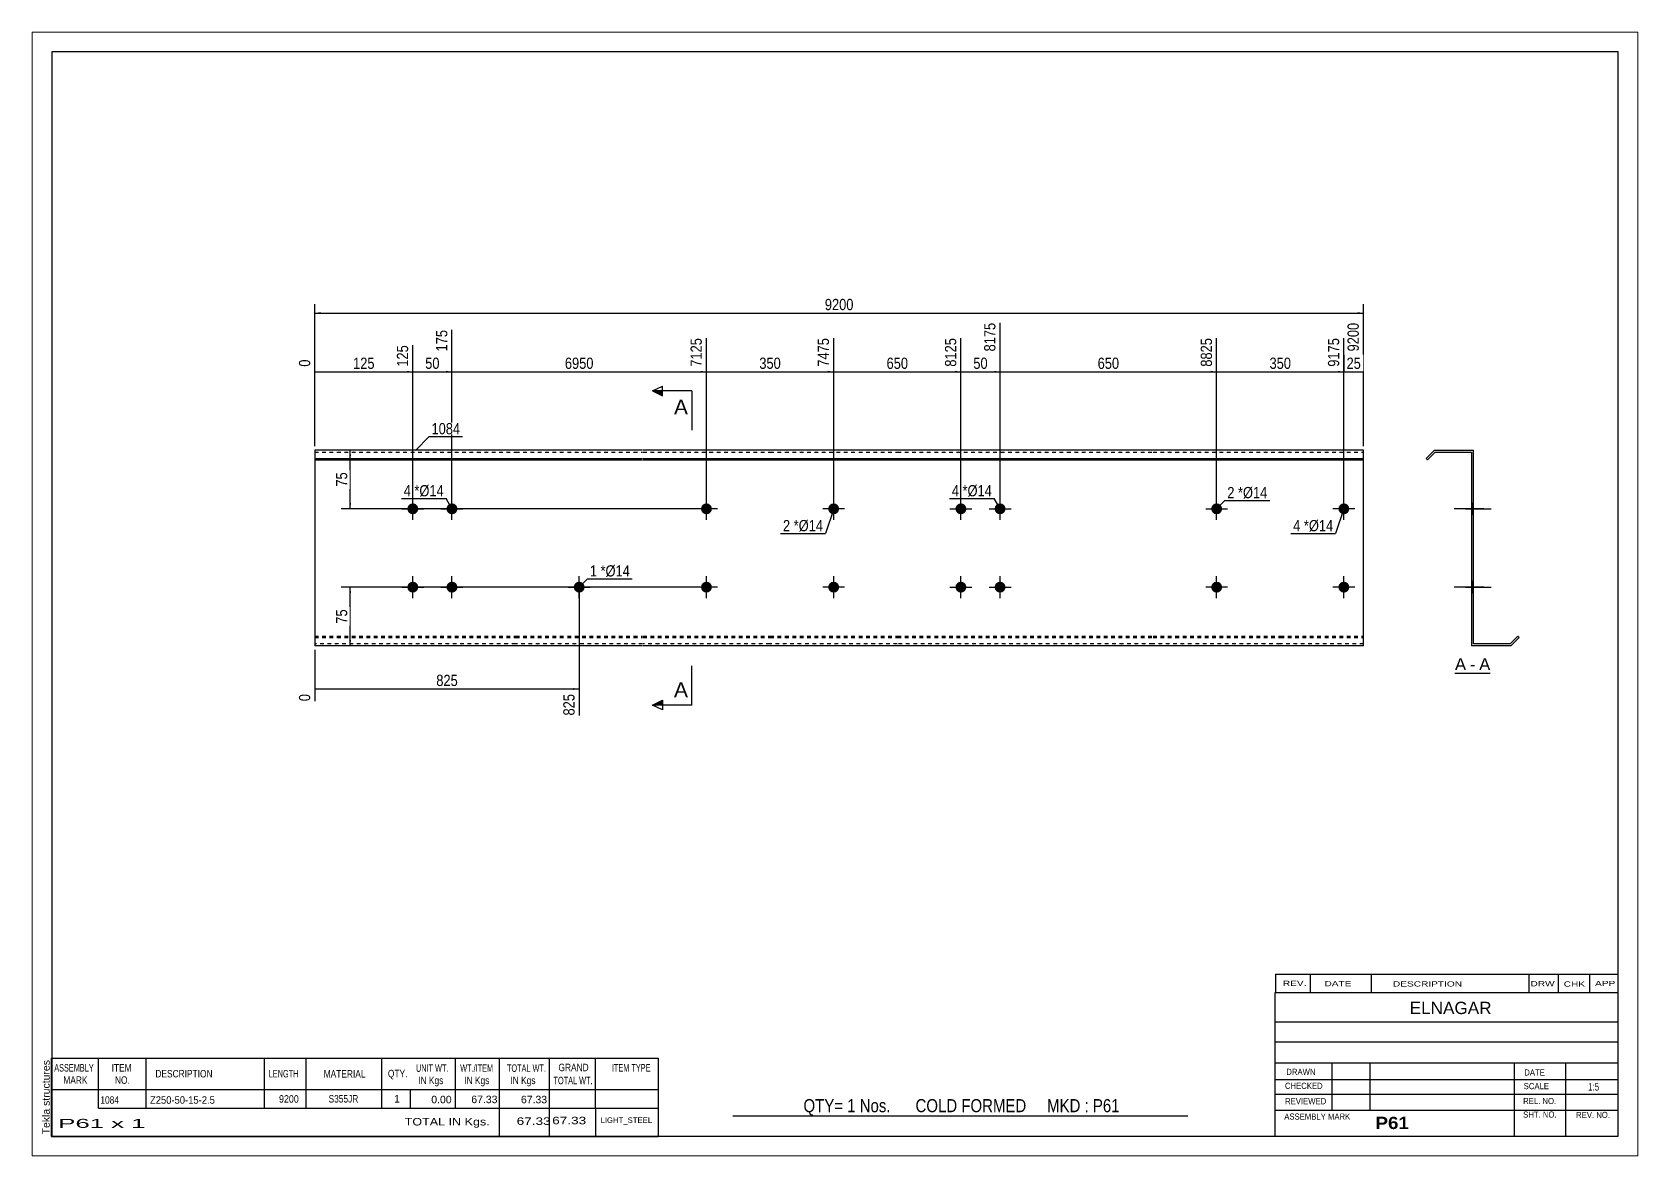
# Paper-space layout 'Layout1' of a CAD drawing. Header units: millimetres. Extents: x 0 to 410, y 0 to 287.
# The model-space entities are those that its viewports show. They can reach past a viewport. Long polylines and large blocks are cut down to what shows.
import ezdxf

# ---------------------------------------------------------------- set-up
doc = ezdxf.new("R2010")
doc.units = ezdxf.units.MM
doc.linetypes.add('DXK_LINE_DOT1', pattern=[1.8814, 0.9407, -0.9407])
doc.layers.add('Viewport layer', color=7, linetype='Continuous', plot=False)
doc.styles.add('Arial', font='ARIAL.TTF', dxfattribs={"height": 0.2})
doc.styles.add('Arial Bold', font='ARIALBD.TTF', dxfattribs={"height": 0.2})
doc.styles.add('Arial Narrow', font='ARIALN.TTF', dxfattribs={"height": 0.2})

# ---------------------------------------------------------------- blocks, each defined once
blk = doc.blocks.new('Unknown-627190105-1631')
at = {"color": 5, "linetype": 'Continuous'}
for p, q in [((332.8, 126.75), (-67.2, 126.75)), ((-67.2, 126.75), (-67.2, -150.25)), ((332.8, -150.25), (332.8, 126.75)), ((-67.2, -150.25), (332.8, -150.25))]:
    blk.add_line(p, q, dxfattribs=at)
at = {"color": 174, "linetype": 'Continuous', "style": 'Arial'}
blk.add_text('Tekla structures', height=1.9102, rotation=90, dxfattribs=at).set_placement((-67.7, -149.75))
blk = doc.blocks.new('Unknown-627190105-12 - 1234')
at = {"color": 7, "linetype": 'Continuous'}
blk.add_line((291.09, -31.95), (300.12, -31.95), dxfattribs=at)
at = {"color": 0, "linetype": 'Continuous'}
blk.add_wipeout([(293.93, -31.2), (293.93, -28), (291.09, -28), (291.09, -31.2)], dxfattribs=at)
blk.add_wipeout([(296.32, -31.2), (296.32, -28), (294.89, -28), (294.89, -31.2)], dxfattribs=at)
at = {"color": 96, "linetype": 'Continuous', "style": 'Arial'}
blk.add_text('A', height=3.06, dxfattribs=at).set_placement((291.09, -31.2))
at = {"color": 0, "linetype": 'Continuous'}
blk.add_wipeout([(300.12, -31.2), (300.12, -28), (297.28, -28), (297.28, -31.2)], dxfattribs=at)
at = {"color": 96, "linetype": 'Continuous', "style": 'Arial'}
for s, p in [('A', (297.28, -31.2)), ('-', (294.89, -31.2))]:
    blk.add_text(s, height=3.06, dxfattribs=at).set_placement(p)
blk = doc.blocks.new('Bolt-627190105-1223 - 1203')
at = {"linetype": 'Continuous'}
blk.add_hatch(color=3, dxfattribs=at).paths.add_polyline_path([(228.85, 10, -1), (231.65, 10, -1)])
at = {"color": 3, "linetype": 'Continuous'}
for p, q in [((230.25, 7.2), (230.25, 12.8)), ((227.45, 10), (233.05, 10))]:
    blk.add_line(p, q, dxfattribs=at)
blk = doc.blocks.new('Part-627190105-1218 - 1203')
at = {"color": 2, "linetype": 'Continuous'}
for p, q in [((51.19, 25), (0, 25)), ((0, 25), (0, -25)), ((83.68, 25), (51.29, 25)), ((116.17, 25), (83.78, 25)), ((148.66, 25), (116.27, 25)), ((213.95, 25), (148.76, 25)), ((246.44, 25), (214.05, 25)), ((267.73, 25), (246.54, 25)), ((267.73, -25), (267.73, 25)), ((0, 22.88), (51.19, 22.88)), ((0, 22.53), (51.19, 22.53)), ((51.29, 22.88), (83.68, 22.88)), ((51.29, 22.53), (83.68, 22.53)), ((83.78, 22.88), (116.17, 22.88)), ((83.78, 22.53), (116.17, 22.53)), ((116.27, 22.88), (148.66, 22.88)), ((116.27, 22.53), (148.66, 22.53)), ((148.76, 22.88), (213.95, 22.88)), ((148.76, 22.53), (213.95, 22.53)), ((214.05, 22.88), (246.44, 22.88)), ((214.05, 22.53), (246.44, 22.53)), ((246.54, 22.88), (267.73, 22.88)), ((246.54, 22.53), (267.73, 22.53)), ((51.19, -25), (0, -25)), ((83.68, -25), (51.29, -25)), ((116.17, -25), (83.78, -25)), ((148.66, -25), (116.27, -25)), ((213.95, -25), (148.76, -25)), ((246.44, -25), (214.05, -25)), ((267.73, -25), (246.54, -25))]:
    blk.add_line(p, q, dxfattribs=at)
at = {"color": 7, "linetype": 'DXK_LINE_DOT1'}
for p, q in [((0, 24.5), (51.19, 24.5)), ((51.29, 24.5), (83.68, 24.5)), ((83.78, 24.5), (116.17, 24.5)), ((116.27, 24.5), (148.66, 24.5)), ((148.76, 24.5), (213.95, 24.5)), ((214.05, 24.5), (246.44, 24.5)), ((246.54, 24.5), (267.73, 24.5)), ((0, -22.53), (51.19, -22.53)), ((0, -22.88), (51.19, -22.88)), ((51.19, -24.5), (0, -24.5)), ((51.29, -22.53), (83.68, -22.53)), ((51.29, -22.88), (83.68, -22.88)), ((83.68, -24.5), (51.29, -24.5)), ((83.78, -22.53), (116.17, -22.53)), ((83.78, -22.88), (116.17, -22.88)), ((116.17, -24.5), (83.78, -24.5)), ((116.27, -22.53), (148.66, -22.53)), ((116.27, -22.88), (148.66, -22.88)), ((148.66, -24.5), (116.27, -24.5)), ((148.76, -22.53), (213.95, -22.53)), ((148.76, -22.88), (213.95, -22.88)), ((213.95, -24.5), (148.76, -24.5)), ((214.05, -22.53), (246.44, -22.53)), ((214.05, -22.88), (246.44, -22.88)), ((246.44, -24.5), (214.05, -24.5)), ((246.54, -22.53), (267.73, -22.53)), ((246.54, -22.88), (267.73, -22.88)), ((267.73, -24.5), (246.54, -24.5))]:
    blk.add_line(p, q, dxfattribs=at)
blk = doc.blocks.new('Bolt-627190105-1219 - 1203')
at = {"linetype": 'Continuous'}
for points in [[(23.6, 10, -1), (26.4, 10, -1)], [(33.6, 10, -1), (36.4, 10, -1)], [(23.6, -10, -1), (26.4, -10, -1)], [(33.6, -10, -1), (36.4, -10, -1)]]:
    blk.add_hatch(color=3, dxfattribs=at).paths.add_polyline_path(points)
at = {"color": 3, "linetype": 'Continuous'}
for p, q in [((25, 7.2), (25, 12.8)), ((35, 7.2), (35, 12.8)), ((22.2, 10), (27.8, 10)), ((32.2, 10), (37.8, 10)), ((25, -12.8), (25, -7.2)), ((35, -12.8), (35, -7.2)), ((22.2, -10), (27.8, -10)), ((32.2, -10), (37.8, -10))]:
    blk.add_line(p, q, dxfattribs=at)
blk = doc.blocks.new('Bolt-627190105-1220 - 1203')
at = {"linetype": 'Continuous'}
for points in [[(98.58, 10, -1), (101.38, 10, -1)], [(261.33, 10, -1), (264.13, 10, -1)]]:
    blk.add_hatch(color=3, dxfattribs=at).paths.add_polyline_path(points)
at = {"color": 3, "linetype": 'Continuous'}
for p, q in [((99.98, 7.2), (99.98, 12.8)), ((262.73, 7.2), (262.73, 12.8)), ((102.78, 10), (97.18, 10)), ((265.53, 10), (259.93, 10))]:
    blk.add_line(p, q, dxfattribs=at)
blk = doc.blocks.new('Bolt-627190105-1221 - 1203')
at = {"linetype": 'Continuous'}
for points in [[(98.58, -10, -1), (101.38, -10, -1)], [(261.33, -10, -1), (264.13, -10, -1)]]:
    blk.add_hatch(color=3, dxfattribs=at).paths.add_polyline_path(points)
at = {"color": 3, "linetype": 'Continuous'}
for p, q in [((99.98, -12.8), (99.98, -7.2)), ((262.73, -12.8), (262.73, -7.2)), ((102.78, -10), (97.18, -10)), ((265.53, -10), (259.93, -10))]:
    blk.add_line(p, q, dxfattribs=at)
blk = doc.blocks.new('Bolt-627190105-1222 - 1203')
at = {"linetype": 'Continuous'}
blk.add_hatch(color=3, dxfattribs=at).paths.add_polyline_path([(66.09, -10, -1), (68.89, -10, -1)])
at = {"color": 3, "linetype": 'Continuous'}
for p, q in [((67.49, -12.8), (67.49, -7.2)), ((64.69, -10), (70.29, -10))]:
    blk.add_line(p, q, dxfattribs=at)
blk = doc.blocks.new('Bolt-627190105-1224 - 1203')
at = {"linetype": 'Continuous'}
blk.add_hatch(color=3, dxfattribs=at).paths.add_polyline_path([(228.85, -10, -1), (231.65, -10, -1)])
at = {"color": 3, "linetype": 'Continuous'}
for p, q in [((230.25, -12.8), (230.25, -7.2)), ((233.05, -10), (227.45, -10))]:
    blk.add_line(p, q, dxfattribs=at)
blk = doc.blocks.new('Bolt-627190105-1225 - 1203')
at = {"linetype": 'Continuous'}
for points in [[(163.55, 10, -1), (166.35, 10, -1)], [(173.55, 10, -1), (176.35, 10, -1)], [(163.55, -10, -1), (166.35, -10, -1)], [(173.55, -10, -1), (176.35, -10, -1)]]:
    blk.add_hatch(color=3, dxfattribs=at).paths.add_polyline_path(points)
at = {"color": 3, "linetype": 'Continuous'}
for p, q in [((164.95, 7.2), (164.95, 12.8)), ((174.95, 7.2), (174.95, 12.8)), ((162.15, 10), (167.75, 10)), ((172.15, 10), (177.75, 10)), ((164.95, -12.8), (164.95, -7.2)), ((174.95, -12.8), (174.95, -7.2)), ((162.15, -10), (167.75, -10)), ((172.15, -10), (177.75, -10))]:
    blk.add_line(p, q, dxfattribs=at)
blk = doc.blocks.new('Bolt-627190105-1226 - 1203')
at = {"linetype": 'Continuous'}
blk.add_hatch(color=3, dxfattribs=at).paths.add_polyline_path([(131.06, -10, -1), (133.86, -10, -1)])
at = {"color": 3, "linetype": 'Continuous'}
for p, q in [((132.46, -12.8), (132.46, -7.2)), ((135.26, -10), (129.66, -10))]:
    blk.add_line(p, q, dxfattribs=at)
blk = doc.blocks.new('Bolt-627190105-1227 - 1203')
at = {"linetype": 'Continuous'}
blk.add_hatch(color=3, dxfattribs=at).paths.add_polyline_path([(131.06, 10, -1), (133.86, 10, -1)])
at = {"color": 3, "linetype": 'Continuous'}
for p, q in [((132.46, 7.2), (132.46, 12.8)), ((135.26, 10), (129.66, 10))]:
    blk.add_line(p, q, dxfattribs=at)
blk = doc.blocks.new('Bolt-627190105-1240 - 1234')
at = {"linetype": 'Continuous'}
blk.add_hatch(color=3, dxfattribs=at).paths.add_polyline_path([(295.35, -8.6), (295.35, -11.4), (295.85, -11.4), (295.85, -8.6)])
at = {"color": 3, "linetype": 'Continuous'}
for p, q in [((297.45, -10), (290.85, -10)), ((295.85, -8.6), (295.35, -8.6)), ((295.85, -11.4), (295.35, -11.4))]:
    blk.add_line(p, q, dxfattribs=at)
blk = doc.blocks.new('Part-627190105-1236 - 1234')
at = {"color": 2, "linetype": 'Continuous'}
for p, q in [((285.85, 25), (283.73, 22.88)), ((285.85, 25), (295.85, 25)), ((295.85, -24.5), (295.85, 25)), ((283.73, 22.88), (284.09, 22.53)), ((286.06, 24.5), (284.09, 22.53)), ((286.06, 24.5), (295.35, 24.5)), ((295.35, 24.5), (295.35, -25)), ((305.15, -24.5), (295.85, -24.5)), ((305.15, -24.5), (307.12, -22.53)), ((305.35, -25), (307.48, -22.88)), ((307.48, -22.88), (307.12, -22.53)), ((305.35, -25), (295.35, -25))]:
    blk.add_line(p, q, dxfattribs=at)
blk = doc.blocks.new('Bolt-627190105-1237 - 1234')
at = {"linetype": 'Continuous'}
for points in [[(295.35, 11.4), (295.35, 8.6), (295.85, 8.6), (295.85, 11.4)], [(295.35, 11.4), (295.35, 8.6), (295.85, 8.6), (295.85, 11.4)], [(295.35, -8.6), (295.35, -11.4), (295.85, -11.4), (295.85, -8.6)], [(295.35, -8.6), (295.35, -11.4), (295.85, -11.4), (295.85, -8.6)]]:
    blk.add_hatch(color=3, dxfattribs=at).paths.add_polyline_path(points)
at = {"color": 3, "linetype": 'Continuous'}
for p, q in [((298.45, 10), (290.85, 10)), ((298.45, 10), (290.85, 10)), ((295.85, 11.4), (295.35, 11.4)), ((295.85, 11.4), (295.35, 11.4)), ((295.85, 8.6), (295.35, 8.6)), ((295.85, 8.6), (295.35, 8.6)), ((298.45, -10), (290.85, -10)), ((298.45, -10), (290.85, -10)), ((295.85, -8.6), (295.35, -8.6)), ((295.85, -8.6), (295.35, -8.6)), ((295.85, -11.4), (295.35, -11.4)), ((295.85, -11.4), (295.35, -11.4))]:
    blk.add_line(p, q, dxfattribs=at)
blk = doc.blocks.new('Bolt-627190105-1238 - 1234')
at = {"linetype": 'Continuous'}
blk.add_hatch(color=3, dxfattribs=at).paths.add_polyline_path([(295.35, 11.4), (295.35, 8.6), (295.85, 8.6), (295.85, 11.4)])
blk.add_hatch(color=3, dxfattribs=at).paths.add_polyline_path([(295.35, 11.4), (295.35, 8.6), (295.85, 8.6), (295.85, 11.4)])
at = {"color": 3, "linetype": 'Continuous'}
for p, q in [((293.76, 10), (300.36, 10)), ((293.76, 10), (300.36, 10)), ((295.35, 11.4), (295.85, 11.4)), ((295.35, 11.4), (295.85, 11.4)), ((295.35, 8.6), (295.85, 8.6)), ((295.35, 8.6), (295.85, 8.6))]:
    blk.add_line(p, q, dxfattribs=at)
blk = doc.blocks.new('Bolt-627190105-1239 - 1234')
at = {"linetype": 'Continuous'}
blk.add_hatch(color=3, dxfattribs=at).paths.add_polyline_path([(295.35, -8.6), (295.35, -11.4), (295.85, -11.4), (295.85, -8.6)])
blk.add_hatch(color=3, dxfattribs=at).paths.add_polyline_path([(295.35, -8.6), (295.35, -11.4), (295.85, -11.4), (295.85, -8.6)])
at = {"color": 3, "linetype": 'Continuous'}
for p, q in [((293.76, -10), (300.36, -10)), ((293.76, -10), (300.36, -10)), ((295.35, -8.6), (295.85, -8.6)), ((295.35, -8.6), (295.85, -8.6)), ((295.35, -11.4), (295.85, -11.4)), ((295.35, -11.4), (295.85, -11.4))]:
    blk.add_line(p, q, dxfattribs=at)
blk = doc.blocks.new('Bolt-627190105-1241 - 1234')
at = {"linetype": 'Continuous'}
blk.add_hatch(color=3, dxfattribs=at).paths.add_polyline_path([(295.35, 11.4), (295.35, 8.6), (295.85, 8.6), (295.85, 11.4)])
at = {"color": 3, "linetype": 'Continuous'}
for p, q in [((297.75, 10), (291.15, 10)), ((295.85, 11.4), (295.35, 11.4)), ((295.85, 8.6), (295.35, 8.6))]:
    blk.add_line(p, q, dxfattribs=at)
blk = doc.blocks.new('Bolt-627190105-1242 - 1234')
at = {"linetype": 'Continuous'}
blk.add_hatch(color=3, dxfattribs=at).paths.add_polyline_path([(295.35, -8.6), (295.35, -11.4), (295.85, -11.4), (295.85, -8.6)])
at = {"color": 3, "linetype": 'Continuous'}
for p, q in [((293.75, -10), (300.35, -10)), ((295.35, -8.6), (295.85, -8.6)), ((295.35, -11.4), (295.85, -11.4))]:
    blk.add_line(p, q, dxfattribs=at)
blk = doc.blocks.new('Bolt-627190105-1243 - 1234')
at = {"linetype": 'Continuous'}
for points in [[(295.35, 11.4), (295.35, 8.6), (295.85, 8.6), (295.85, 11.4)], [(295.35, 11.4), (295.35, 8.6), (295.85, 8.6), (295.85, 11.4)], [(295.35, -8.6), (295.35, -11.4), (295.85, -11.4), (295.85, -8.6)], [(295.35, -8.6), (295.35, -11.4), (295.85, -11.4), (295.85, -8.6)]]:
    blk.add_hatch(color=3, dxfattribs=at).paths.add_polyline_path(points)
at = {"color": 3, "linetype": 'Continuous'}
for p, q in [((298.46, 10), (290.86, 10)), ((298.46, 10), (290.86, 10)), ((295.85, 11.4), (295.35, 11.4)), ((295.85, 11.4), (295.35, 11.4)), ((295.85, 8.6), (295.35, 8.6)), ((295.85, 8.6), (295.35, 8.6)), ((298.46, -10), (290.86, -10)), ((298.46, -10), (290.86, -10)), ((295.85, -8.6), (295.35, -8.6)), ((295.85, -8.6), (295.35, -8.6)), ((295.85, -11.4), (295.35, -11.4)), ((295.85, -11.4), (295.35, -11.4))]:
    blk.add_line(p, q, dxfattribs=at)
blk = doc.blocks.new('Bolt-627190105-1244 - 1234')
at = {"linetype": 'Continuous'}
blk.add_hatch(color=3, dxfattribs=at).paths.add_polyline_path([(295.35, -8.6), (295.35, -11.4), (295.85, -11.4), (295.85, -8.6)])
at = {"color": 3, "linetype": 'Continuous'}
for p, q in [((293.75, -10), (300.35, -10)), ((295.35, -8.6), (295.85, -8.6)), ((295.35, -11.4), (295.85, -11.4))]:
    blk.add_line(p, q, dxfattribs=at)
blk = doc.blocks.new('Bolt-627190105-1245 - 1234')
at = {"linetype": 'Continuous'}
blk.add_hatch(color=3, dxfattribs=at).paths.add_polyline_path([(295.35, 11.4), (295.35, 8.6), (295.85, 8.6), (295.85, 11.4)])
at = {"color": 3, "linetype": 'Continuous'}
for p, q in [((293.75, 10), (300.35, 10)), ((295.35, 11.4), (295.85, 11.4)), ((295.35, 8.6), (295.85, 8.6))]:
    blk.add_line(p, q, dxfattribs=at)
blk = doc.blocks.new('StraightDimension-627190105-1266 - 1203')
at = {"linetype": 'Continuous'}
blk.add_hatch(color=7, dxfattribs=at).paths.add_polyline_path([(98.48, 45.25), (99.98, 45), (98.48, 44.75)])
at = {"color": 7, "linetype": 'Continuous'}
for p, q in [((35, 11), (35, 55.68)), ((99.98, 11), (99.98, 53.61)), ((35, 45), (99.98, 45))]:
    blk.add_line(p, q, dxfattribs=at)
at = {"color": 0, "linetype": 'Continuous'}
blk.add_wipeout([(99.38, 54.21), (95.18, 54.21), (95.18, 45.7), (99.38, 45.7)], dxfattribs=at)
at = {"color": 0}
blk.add_wipeout([(71.74, 45.15), (71.74, 49.35), (63.23, 49.35), (63.23, 45.15)], dxfattribs=at)
at = {"color": 3, "linetype": 'Continuous', "style": 'Arial Narrow'}
blk.add_text('7125', height=2.863, rotation=90.0002, dxfattribs=at).set_placement((98.78, 46.3))
at = {"color": 3, "style": 'Arial Narrow'}
blk.add_text('6950', height=2.863, dxfattribs=at).set_placement((63.83, 45.75))
blk = doc.blocks.new('StraightDimension-627190105-1323 - 1203')
at = {"linetype": 'Continuous'}
for points in [[(1.5, 59.75), (0, 60), (1.5, 60.25)], [(266.23, 60.25), (267.73, 60), (266.23, 59.75)]]:
    blk.add_hatch(color=7, dxfattribs=at).paths.add_polyline_path(points)
at = {"color": 7, "linetype": 'Continuous'}
for p, q in [((0, 26), (0, 62.25)), ((267.73, 26), (267.73, 62.25)), ((0, 60), (267.73, 60))]:
    blk.add_line(p, q, dxfattribs=at)
at = {"color": 0}
blk.add_wipeout([(138.12, 60.15), (138.12, 64.35), (129.61, 64.35), (129.61, 60.15)], dxfattribs=at)
at = {"color": 3, "style": 'Arial Narrow'}
blk.add_text('9200', height=2.863, dxfattribs=at).set_placement((130.21, 60.75))
blk = doc.blocks.new('StraightDimension-627190105-1260 - 1203')
at = {"linetype": 'Continuous'}
blk.add_hatch(color=7, dxfattribs=at).paths.add_polyline_path([(266.23, 45.25), (267.73, 45), (266.23, 44.75)])
at = {"color": 7, "linetype": 'Continuous'}
for p, q in [((267.73, 26), (267.73, 57.51)), ((262.73, 11), (262.73, 53.61)), ((262.73, 45), (267.73, 45))]:
    blk.add_line(p, q, dxfattribs=at)
at = {"color": 0}
blk.add_wipeout([(267.66, 45.15), (267.66, 49.35), (262.81, 49.35), (262.81, 45.15)], dxfattribs=at)
at = {"color": 0, "linetype": 'Continuous'}
blk.add_wipeout([(267.13, 58.11), (262.93, 58.11), (262.93, 49.6), (267.13, 49.6)], dxfattribs=at)
at = {"color": 3, "linetype": 'Continuous', "style": 'Arial Narrow'}
blk.add_text('9200', height=2.863, rotation=90.0002, dxfattribs=at).set_placement((266.53, 50.2))
at = {"color": 3, "style": 'Arial Narrow'}
blk.add_text('25', height=2.863, dxfattribs=at).set_placement((263.41, 45.75))
blk = doc.blocks.new('StraightDimension-627190105-1261 - 1203')
at = {"linetype": 'Continuous'}
blk.add_hatch(color=7, dxfattribs=at).paths.add_polyline_path([(261.23, 45.25), (262.73, 45), (261.23, 44.75)])
at = {"color": 7, "linetype": 'Continuous'}
for p, q in [((230.25, 11), (230.25, 53.61)), ((262.73, 11), (262.73, 53.61)), ((230.25, 45), (262.73, 45))]:
    blk.add_line(p, q, dxfattribs=at)
at = {"color": 0, "linetype": 'Continuous'}
blk.add_wipeout([(262.13, 54.21), (257.93, 54.21), (257.93, 45.7), (262.13, 45.7)], dxfattribs=at)
at = {"color": 0}
blk.add_wipeout([(249.83, 45.15), (249.83, 49.35), (243.15, 49.35), (243.15, 45.15)], dxfattribs=at)
at = {"color": 3, "linetype": 'Continuous', "style": 'Arial Narrow'}
blk.add_text('9175', height=2.863, rotation=90.0002, dxfattribs=at).set_placement((261.53, 46.3))
at = {"color": 3, "style": 'Arial Narrow'}
blk.add_text('350', height=2.863, dxfattribs=at).set_placement((243.75, 45.75))
blk = doc.blocks.new('StraightDimension-627190105-1262 - 1203')
at = {"linetype": 'Continuous'}
blk.add_hatch(color=7, dxfattribs=at).paths.add_polyline_path([(228.75, 45.25), (230.25, 45), (228.75, 44.75)])
at = {"color": 7, "linetype": 'Continuous'}
for p, q in [((174.95, 11), (174.95, 57.51)), ((230.25, 11), (230.25, 53.61)), ((174.95, 45), (230.25, 45))]:
    blk.add_line(p, q, dxfattribs=at)
at = {"color": 0, "linetype": 'Continuous'}
blk.add_wipeout([(229.65, 54.21), (225.45, 54.21), (225.45, 45.7), (229.65, 45.7)], dxfattribs=at)
at = {"color": 0}
blk.add_wipeout([(205.94, 45.15), (205.94, 49.35), (199.26, 49.35), (199.26, 45.15)], dxfattribs=at)
at = {"color": 3, "linetype": 'Continuous', "style": 'Arial Narrow'}
blk.add_text('8825', height=2.863, rotation=90.0002, dxfattribs=at).set_placement((229.05, 46.3))
at = {"color": 3, "style": 'Arial Narrow'}
blk.add_text('650', height=2.863, dxfattribs=at).set_placement((199.86, 45.75))
blk = doc.blocks.new('StraightDimension-627190105-1263 - 1203')
at = {"linetype": 'Continuous'}
blk.add_hatch(color=7, dxfattribs=at).paths.add_polyline_path([(173.45, 45.25), (174.95, 45), (173.45, 44.75)])
at = {"color": 7, "linetype": 'Continuous'}
for p, q in [((174.95, 11), (174.95, 57.51)), ((164.95, 11), (164.95, 53.61)), ((164.95, 45), (174.95, 45))]:
    blk.add_line(p, q, dxfattribs=at)
at = {"color": 0}
blk.add_wipeout([(172.38, 45.15), (172.38, 49.35), (167.52, 49.35), (167.52, 45.15)], dxfattribs=at)
at = {"color": 0, "linetype": 'Continuous'}
blk.add_wipeout([(174.35, 58.11), (170.15, 58.11), (170.15, 49.6), (174.35, 49.6)], dxfattribs=at)
at = {"color": 3, "linetype": 'Continuous', "style": 'Arial Narrow'}
blk.add_text('8175', height=2.863, rotation=90.0002, dxfattribs=at).set_placement((173.75, 50.2))
at = {"color": 3, "style": 'Arial Narrow'}
blk.add_text('50', height=2.863, dxfattribs=at).set_placement((168.12, 45.75))
blk = doc.blocks.new('StraightDimension-627190105-1264 - 1203')
at = {"linetype": 'Continuous'}
blk.add_hatch(color=7, dxfattribs=at).paths.add_polyline_path([(163.45, 45.25), (164.95, 45), (163.45, 44.75)])
at = {"color": 7, "linetype": 'Continuous'}
for p, q in [((132.46, 11), (132.46, 53.61)), ((164.95, 11), (164.95, 53.61)), ((132.46, 45), (164.95, 45))]:
    blk.add_line(p, q, dxfattribs=at)
at = {"color": 0, "linetype": 'Continuous'}
blk.add_wipeout([(164.35, 54.21), (160.15, 54.21), (160.15, 45.7), (164.35, 45.7)], dxfattribs=at)
at = {"color": 0}
blk.add_wipeout([(152.05, 45.15), (152.05, 49.35), (145.37, 49.35), (145.37, 45.15)], dxfattribs=at)
at = {"color": 3, "linetype": 'Continuous', "style": 'Arial Narrow'}
blk.add_text('8125', height=2.863, rotation=90.0002, dxfattribs=at).set_placement((163.75, 46.3))
at = {"color": 3, "style": 'Arial Narrow'}
blk.add_text('650', height=2.863, dxfattribs=at).set_placement((145.97, 45.75))
blk = doc.blocks.new('StraightDimension-627190105-1265 - 1203')
at = {"linetype": 'Continuous'}
blk.add_hatch(color=7, dxfattribs=at).paths.add_polyline_path([(130.96, 45.25), (132.46, 45), (130.96, 44.75)])
at = {"color": 7, "linetype": 'Continuous'}
for p, q in [((99.98, 11), (99.98, 53.61)), ((132.46, 11), (132.46, 53.61)), ((99.98, 45), (132.46, 45))]:
    blk.add_line(p, q, dxfattribs=at)
at = {"color": 0, "linetype": 'Continuous'}
blk.add_wipeout([(131.86, 54.21), (127.66, 54.21), (127.66, 45.7), (131.86, 45.7)], dxfattribs=at)
at = {"color": 0}
blk.add_wipeout([(119.56, 45.15), (119.56, 49.35), (112.88, 49.35), (112.88, 45.15)], dxfattribs=at)
at = {"color": 3, "linetype": 'Continuous', "style": 'Arial Narrow'}
blk.add_text('7475', height=2.863, rotation=90.0002, dxfattribs=at).set_placement((131.26, 46.3))
at = {"color": 3, "style": 'Arial Narrow'}
blk.add_text('350', height=2.863, dxfattribs=at).set_placement((113.48, 45.75))
blk = doc.blocks.new('StraightDimension-627190105-1267 - 1203')
at = {"linetype": 'Continuous'}
blk.add_hatch(color=7, dxfattribs=at).paths.add_polyline_path([(33.5, 45.25), (35, 45), (33.5, 44.75)])
at = {"color": 7, "linetype": 'Continuous'}
for p, q in [((35, 11), (35, 55.68)), ((25, 11), (25, 51.78)), ((25, 45), (35, 45))]:
    blk.add_line(p, q, dxfattribs=at)
at = {"color": 0}
blk.add_wipeout([(32.43, 45.15), (32.43, 49.35), (27.57, 49.35), (27.57, 45.15)], dxfattribs=at)
at = {"color": 0, "linetype": 'Continuous'}
blk.add_wipeout([(34.4, 56.28), (30.2, 56.28), (30.2, 49.6), (34.4, 49.6)], dxfattribs=at)
at = {"color": 3, "linetype": 'Continuous', "style": 'Arial Narrow'}
blk.add_text('175', height=2.863, rotation=90.0002, dxfattribs=at).set_placement((33.8, 50.2))
at = {"color": 3, "style": 'Arial Narrow'}
blk.add_text('50', height=2.863, dxfattribs=at).set_placement((28.17, 45.75))
blk = doc.blocks.new('StraightDimension-627190105-1268 - 1203')
at = {"linetype": 'Continuous'}
blk.add_hatch(color=7, dxfattribs=at).paths.add_polyline_path([(23.5, 45.25), (25, 45), (23.5, 44.75)])
at = {"color": 7, "linetype": 'Continuous'}
for p, q in [((25, 11), (25, 51.78)), ((0, 26), (0, 48.13)), ((0, 45), (25, 45))]:
    blk.add_line(p, q, dxfattribs=at)
at = {"color": 0}
blk.add_wipeout([(15.84, 45.15), (15.84, 49.35), (9.16, 49.35), (9.16, 45.15)], dxfattribs=at)
at = {"color": 0, "linetype": 'Continuous'}
for points in [[(24.4, 52.38), (20.2, 52.38), (20.2, 45.7), (24.4, 45.7)], [(-0.6, 48.73), (-4.8, 48.73), (-4.8, 45.7), (-0.6, 45.7)]]:
    blk.add_wipeout(points, dxfattribs=at)
at = {"color": 3, "linetype": 'Continuous', "style": 'Arial Narrow'}
for s, height, p in [('125', 2.863, (23.8, 46.3)), ('0', 2.86, (-1.2, 46.3))]:
    blk.add_text(s, height=height, rotation=90.0002, dxfattribs=at).set_placement(p)
at = {"color": 3, "style": 'Arial Narrow'}
blk.add_text('125', height=2.863, dxfattribs=at).set_placement((9.76, 45.75))
blk = doc.blocks.new('StraightDimension-627190105-1305 - 1203')
at = {"linetype": 'Continuous'}
blk.add_hatch(color=7, dxfattribs=at).paths.add_polyline_path([(65.99, -35.75), (67.49, -36), (65.99, -36.25)])
at = {"color": 7, "linetype": 'Continuous'}
for p, q in [((67.49, -11), (67.49, -42.78)), ((0, -26), (0, -39.13)), ((0, -36), (67.49, -36))]:
    blk.add_line(p, q, dxfattribs=at)
at = {"color": 0}
blk.add_wipeout([(37.09, -35.85), (37.09, -31.65), (30.4, -31.65), (30.4, -35.85)], dxfattribs=at)
at = {"color": 0, "linetype": 'Continuous'}
for points in [[(-0.6, -36.7), (-4.8, -36.7), (-4.8, -39.73), (-0.6, -39.73)], [(66.89, -36.7), (62.69, -36.7), (62.69, -43.38), (66.89, -43.38)]]:
    blk.add_wipeout(points, dxfattribs=at)
at = {"color": 3, "style": 'Arial Narrow'}
blk.add_text('825', height=2.863, dxfattribs=at).set_placement((31, -35.25))
at = {"color": 3, "linetype": 'Continuous', "style": 'Arial Narrow'}
for s, height, p in [('0', 2.86, (-1.2, -39.13)), ('825', 2.863, (66.29, -42.78))]:
    blk.add_text(s, height=height, rotation=90.0002, dxfattribs=at).set_placement(p)
blk = doc.blocks.new('StraightDimension-627190105-1310 - 1203')
at = {"linetype": 'Continuous'}
for points in [[(8.75, 23.5), (9, 25), (9.25, 23.5)], [(9.25, 11.5), (9, 10), (8.75, 11.5)]]:
    blk.add_hatch(color=7, dxfattribs=at).paths.add_polyline_path(points)
at = {"color": 7, "linetype": 'Continuous'}
for p, q in [((24, 25), (6.75, 25)), ((9, 10), (9, 25)), ((98.98, 10), (6.75, 10))]:
    blk.add_line(p, q, dxfattribs=at)
at = {"color": 0}
blk.add_wipeout([(8.85, 19.93), (4.65, 19.93), (4.65, 15.07), (8.85, 15.07)], dxfattribs=at)
at = {"color": 3, "style": 'Arial Narrow'}
blk.add_text('75', height=2.863, rotation=90.0002, dxfattribs=at).set_placement((8.25, 15.67))
blk = doc.blocks.new('StraightDimension-627190105-1316 - 1203')
at = {"linetype": 'Continuous'}
for points in [[(8.75, -11.5), (9, -10), (9.25, -11.5)], [(9.25, -23.5), (9, -25), (8.75, -23.5)]]:
    blk.add_hatch(color=7, dxfattribs=at).paths.add_polyline_path(points)
at = {"color": 7, "linetype": 'Continuous'}
for p, q in [((98.98, -10), (6.75, -10)), ((9, -25), (9, -10)), ((24, -25), (6.75, -25))]:
    blk.add_line(p, q, dxfattribs=at)
at = {"color": 0}
blk.add_wipeout([(8.85, -15.07), (4.65, -15.07), (4.65, -19.93), (8.85, -19.93)], dxfattribs=at)
at = {"color": 3, "style": 'Arial Narrow'}
blk.add_text('75', height=2.863, rotation=90.0002, dxfattribs=at).set_placement((8.25, -19.33))
blk = doc.blocks.new('CBS_BOM-627190105-1659')
at = {"color": 7, "linetype": 'Continuous'}
for p, q in [((-67.23, -138.28), (-67.23, -130.28)), ((-67.23, -130.28), (87.69, -130.28)), ((-55.23, -138.28), (-55.23, -130.28)), ((-43.04, -138.28), (-43.04, -130.28)), ((-12.88, -138.28), (-12.88, -130.28)), ((-2.2, -138.28), (-2.2, -130.28)), ((17.12, -138.28), (17.12, -130.28)), ((35.92, -138.28), (35.92, -130.28)), ((47.13, -138.28), (47.13, -130.28)), ((59.92, -138.28), (59.92, -130.28)), ((71.67, -138.28), (71.67, -130.28)), ((87.69, -130.29), (87.69, -138.27)), ((-67.23, -138.28), (87.69, -138.28)), ((-67.23, -143.08), (-67.23, -138.28)), ((-55.23, -143.08), (-55.23, -138.28)), ((-43.04, -143.08), (-43.04, -138.28)), ((-12.88, -143.08), (-12.88, -138.28)), ((-2.2, -143.08), (-2.2, -138.28)), ((17.12, -143.08), (17.12, -138.28)), ((24.38, -143.08), (24.38, -138.28)), ((35.92, -143.08), (35.92, -138.28)), ((47.13, -143.08), (47.13, -138.28)), ((59.92, -143.08), (59.92, -138.28)), ((71.69, -143.08), (71.69, -138.28)), ((87.69, -138.28), (87.69, -143.08)), ((-67.23, -150.28), (-67.23, -143.1)), ((-55.23, -143.08), (87.69, -143.08)), ((47.13, -150.28), (47.13, -143.1)), ((59.92, -150.28), (59.92, -143.1)), ((71.73, -150.28), (71.73, -143.1)), ((87.69, -143.08), (87.69, -150.28)), ((-67.23, -150.28), (87.69, -150.28))]:
    blk.add_line(p, q, dxfattribs=at)
at = {"color": 3, "linetype": 'Continuous', "style": 'Arial'}
for s, height, width, p in [('ASSEMBLY', 1.91, 0.7, (-66.55, -133.71)), ('MARK', 1.91, 0.8, (-64.23, -136.84)), ('ITEM', 1.91, 0.8, (-51.9, -133.71)), ('NO.', 1.91, 0.8, (-51.05, -136.84)), ('DESCRIPTION', 1.9102, 0.8, (-40.72, -135.21)), ('LENGTH', 1.91, 0.7, (-11.77, -135.21)), ('MATERIAL', 1.91, 0.8, (2.25, -135.26)), ('QTY.', 1.91, 0.8, (18.64, -135.18)), ('UNIT WT.', 1.91, 0.7, (25.81, -133.78)), ('IN Kgs', 1.91, 0.8, (26.39, -136.92)), ('WT./ITEM', 1.91, 0.7, (37.1, -133.78)), ('IN Kgs', 1.91, 0.8, (38.14, -136.92)), ('TOTAL WT.', 1.91, 0.7, (49.04, -133.78)), ('IN Kgs', 1.91, 0.8, (49.93, -136.92)), ('TOTAL WT.', 1.91, 0.7, (60.93, -136.96)), ('GRAND', 1.91, 0.8, (62.19, -133.62)), ('ITEM TYPE', 1.91, 0.7, (75.83, -133.7))]:
    blk.add_text(s, height=height, dxfattribs=dict(at, width=width)).set_placement(p)
at = {"color": 7, "linetype": 'Continuous', "style": 'Arial'}
for s, height, width, p in [('1084', 1.91, 0.8, (-54.77, -141.93)), ('Z250-50-15-2.5', 1.9102, 0.9, (-42.1, -141.93)), ('9200', 1.91, 0.85, (-9.16, -141.65)), ('S355JR', 1.91, 0.8, (3.49, -141.62))]:
    blk.add_text(s, height=height, dxfattribs=dict(at, width=width)).set_placement(p)
for s, p in [('1', (20.21, -141.62)), ('0.00', (29.72, -141.81)), ('67.33', (39.94, -141.78)), ('67.33', (52.61, -141.81))]:
    blk.add_text(s, height=1.91, dxfattribs=at).set_placement(p)
at = {"color": 6, "linetype": 'Continuous', "style": 'Arial'}
for s, height, width, p in [('P61 x 1', 2.292, 2.05, (-65.51, -148.09)), ('TOTAL IN Kgs.', 1.9102, 1.2, (22.93, -147.48)), ('67.33', 1.91, 1.3, (51.52, -147.33)), ('67.33', 1.91, 1.3, (60.59, -147.17))]:
    blk.add_text(s, height=height, dxfattribs=dict(at, width=width)).set_placement(p)
blk.add_text('LIGHT_STEEL', height=1.4135, dxfattribs=at).set_placement((72.94, -146.83))
blk = doc.blocks.new('CBS_CALLOFF-627190105-1660')
at = {"color": 7, "linetype": 'Continuous'}
blk.add_line((106.68, -144.98), (222.91, -145), dxfattribs=at)
at = {"color": 3, "linetype": 'Continuous', "style": 'Arial Narrow'}
blk.add_text('QTY= 1 Nos.      COLD FORMED     MKD : P61', height=3.3405, dxfattribs=at).set_placement((124.75, -144.09))
blk = doc.blocks.new('CBS_NAME_BLOG-627190105-1661')
at = {"color": 7, "linetype": 'Continuous'}
for p, q in [((245.21, -113.5), (332.73, -113.5)), ((245.21, -150.21), (245.21, -113.5)), ((245.21, -121.04), (332.73, -121.04)), ((245.28, -126.09), (332.8, -126.09)), ((245.21, -131.46), (332.73, -131.46)), ((259.73, -143.57), (259.73, -131.47)), ((269.42, -143.54), (269.42, -131.47)), ((306.33, -150.21), (306.33, -131.48)), ((319.38, -150.21), (319.38, -131.47)), ((245.22, -135.76), (332.8, -135.74)), ((245.21, -139.51), (332.73, -139.51)), ((245.21, -143.55), (332.73, -143.55)), ((245.21, -150.25), (332.8, -150.25))]:
    blk.add_line(p, q, dxfattribs=at)
at = {"color": 3, "linetype": 'Continuous', "style": 'Arial'}
blk.add_text('ELNAGAR', height=3.133, dxfattribs=at).set_placement((279.53, -119.03))
at = {"color": 3, "linetype": 'Continuous'}
for s, height, style, width, p in [('DRAWN', 1.566, 'Arial', 0.9, (248.04, -134.57)), ('DATE', 1.566, 'Arial', 0.9, (308.8, -134.73)), ('CHECKED', 1.566, 'Arial', 0.9, (247.69, -138.14)), ('SCALE', 1.566, 'Arial', 0.9, (308.65, -138.21)), ('1:5', 1.957, 'Arial Narrow', 0.9, (325.1, -138.57)), ('REVIEWED', 1.566, 'Arial', 0.9, (247.73, -142.06)), ('REL. NO.', 1.566, 'Arial', 0.9, (308.51, -142.01)), ('ASSEMBLY MARK', 1.5663, 'Arial', 0.9, (247.51, -145.99)), ('P61', 3.131, 'Arial Bold', 1.1, (270.79, -148.39)), ('SHT. NO.', 1.566, 'Arial', 0.9, (308.51, -145.48)), ('REV. NO.', 1.566, 'Arial', 0.9, (322.03, -145.57))]:
    blk.add_text(s, height=height, dxfattribs=dict(at, style=style, width=width)).set_placement(p)
blk = doc.blocks.new('CBS_REVISION-627190105-1662')
at = {"color": 7, "linetype": 'Continuous'}
for p, q in [((245.29, -108.87), (332.79, -108.87)), ((245.29, -108.87), (245.29, -113.5)), ((254.09, -108.87), (254.09, -113.5)), ((269.68, -108.87), (269.68, -113.44)), ((309.94, -108.87), (309.94, -113.5)), ((317.48, -108.87), (317.48, -113.5)), ((325.43, -108.87), (325.43, -113.5)), ((245.29, -113.5), (332.79, -113.5))]:
    blk.add_line(p, q, dxfattribs=at)
at = {"color": 7, "style": 'Arial Narrow', "width": 1.7}
for s, height, p in [('REV.', 1.326, (247.15, -111.82)), ('DATE', 1.326, (257.78, -111.94)), ('DESCRIPTION', 1.3257, (275.26, -111.99)), ('DRW', 1.326, (310.37, -111.93)), ('CHK', 1.326, (318.86, -112.02)), ('APP', 1.326, (326.86, -111.87))]:
    blk.add_text(s, height=height, dxfattribs=at).set_placement(p)
blk = doc.blocks.new('MarkSet-627190105-1347 - 1203')
at = {"color": 0}
blk.add_wipeout([(121.35, 4.28), (121.35, 7.28), (119.52, 7.28), (119.52, 4.28)], dxfattribs=at)
blk.add_wipeout([(121.35, 4.28), (121.35, 7.28), (119.52, 7.28), (119.52, 4.28)], dxfattribs=at)
blk.add_wipeout([(123.53, 4.28), (123.53, 7.28), (122.25, 7.28), (122.25, 4.28)], dxfattribs=at)
blk.add_wipeout([(123.53, 4.28), (123.53, 7.28), (122.25, 7.28), (122.25, 4.28)], dxfattribs=at)
at = {"color": 3, "style": 'Arial Narrow'}
blk.add_text('2', height=2.86, dxfattribs=at).set_placement((119.52, 4.28))
at = {"color": 0}
blk.add_wipeout([(129.74, 4.28), (129.74, 7.28), (123.53, 7.28), (123.53, 4.28)], dxfattribs=at)
blk.add_wipeout([(129.74, 4.28), (129.74, 7.28), (123.53, 7.28), (123.53, 4.28)], dxfattribs=at)
at = {"color": 7, "linetype": 'Continuous'}
for p in [(132.46, 10), (118.92, 3.68)]:
    blk.add_line(p, (130.34, 3.68), dxfattribs=at)
at = {"color": 3, "style": 'Arial Narrow'}
for s, height, p in [('*', 2.86, (122.25, 4.28)), ('Ø14', 2.863, (123.53, 4.28))]:
    blk.add_text(s, height=height, dxfattribs=at).set_placement(p)
blk = doc.blocks.new('MarkSet-627190105-1342 - 1203')
at = {"color": 0}
blk.add_wipeout([(234.79, 12.72), (234.79, 15.72), (232.97, 15.72), (232.97, 12.72)], dxfattribs=at)
blk.add_wipeout([(234.79, 12.72), (234.79, 15.72), (232.97, 15.72), (232.97, 12.72)], dxfattribs=at)
at = {"color": 7, "linetype": 'Continuous'}
blk.add_line((230.25, 10), (232.37, 12.12), dxfattribs=at)
at = {"color": 0}
blk.add_wipeout([(236.97, 12.72), (236.97, 15.72), (235.69, 15.72), (235.69, 12.72)], dxfattribs=at)
blk.add_wipeout([(236.97, 12.72), (236.97, 15.72), (235.69, 15.72), (235.69, 12.72)], dxfattribs=at)
at = {"color": 3, "style": 'Arial Narrow'}
blk.add_text('2', height=2.86, dxfattribs=at).set_placement((232.97, 12.72))
at = {"color": 0}
blk.add_wipeout([(243.19, 12.72), (243.19, 15.72), (236.97, 15.72), (236.97, 12.72)], dxfattribs=at)
blk.add_wipeout([(243.19, 12.72), (243.19, 15.72), (236.97, 15.72), (236.97, 12.72)], dxfattribs=at)
at = {"color": 7, "linetype": 'Continuous'}
blk.add_line((232.37, 12.12), (243.79, 12.12), dxfattribs=at)
at = {"color": 3, "style": 'Arial Narrow'}
for s, height, p in [('*', 2.86, (235.69, 12.72)), ('Ø14', 2.863, (236.97, 12.72))]:
    blk.add_text(s, height=height, dxfattribs=at).set_placement(p)
blk = doc.blocks.new('Mark-627190105-1350 - 1203')
at = {"color": 0}
blk.add_wipeout([(24.51, 13.2), (24.51, 16.2), (22.68, 16.2), (22.68, 13.2)], dxfattribs=at)
blk.add_wipeout([(24.51, 13.2), (24.51, 16.2), (22.68, 16.2), (22.68, 13.2)], dxfattribs=at)
blk.add_wipeout([(26.69, 13.2), (26.69, 16.2), (25.41, 16.2), (25.41, 13.2)], dxfattribs=at)
blk.add_wipeout([(26.69, 13.2), (26.69, 16.2), (25.41, 16.2), (25.41, 13.2)], dxfattribs=at)
at = {"color": 3, "style": 'Arial Narrow'}
blk.add_text('4', height=2.86, dxfattribs=at).set_placement((22.68, 13.2))
at = {"color": 0}
blk.add_wipeout([(32.9, 13.2), (32.9, 16.2), (26.69, 16.2), (26.69, 13.2)], dxfattribs=at)
blk.add_wipeout([(32.9, 13.2), (32.9, 16.2), (26.69, 16.2), (26.69, 13.2)], dxfattribs=at)
at = {"color": 7, "linetype": 'Continuous'}
for p in [(22.08, 12.6), (35, 10)]:
    blk.add_line(p, (33.5, 12.6), dxfattribs=at)
at = {"color": 3, "style": 'Arial Narrow'}
for s, height, p in [('*', 2.86, (25.41, 13.2)), ('Ø14', 2.863, (26.69, 13.2))]:
    blk.add_text(s, height=height, dxfattribs=at).set_placement(p)
blk = doc.blocks.new('SectionMark-627190105-1258 - 1203')
at = {"linetype": 'Continuous'}
for points in [[(88.74, 40.1), (88.74, 38.85), (86.24, 40.1)], [(88.74, -38.85), (88.74, -40.1), (86.24, -40.1)]]:
    blk.add_hatch(color=30, dxfattribs=at).paths.add_polyline_path(points)
at = {"color": 30, "linetype": 'Continuous'}
for p, q in [((86.24, 40.1), (88.74, 41.35)), ((88.74, 38.85), (88.74, 41.35)), ((86.24, 40.1), (88.74, 38.85)), ((86.24, -40.1), (88.74, -38.85)), ((88.74, -41.35), (86.24, -40.1)), ((88.74, -38.85), (88.74, -41.35))]:
    blk.add_line(p, q, dxfattribs=at)
at = {"color": 0, "linetype": 'Continuous'}
for points in [[(95.24, 34.1), (95.24, 38.1), (91.69, 38.1), (91.69, 34.1)], [(95.24, -38.1), (95.24, -34.1), (91.69, -34.1), (91.69, -38.1)]]:
    blk.add_wipeout(points, dxfattribs=at)
at = {"color": 30, "linetype": 'Continuous'}
for p, q in [((96.24, 40.1), (86.24, 40.1)), ((96.24, 40.1), (96.24, 30.1)), ((96.24, -40.1), (96.24, -30.1)), ((96.24, -40.1), (86.24, -40.1))]:
    blk.add_line(p, q, dxfattribs=at)
at = {"color": 96, "linetype": 'Continuous', "style": 'Arial'}
for p in [(91.69, 34.1), (91.69, -38.1)]:
    blk.add_text('A', height=3.82, dxfattribs=at).set_placement(p)
blk = doc.blocks.new('Mark-627190105-1326 - 1203')
at = {"color": 0}
blk.add_wipeout([(37.09, 29.04), (37.09, 32.04), (29.78, 32.04), (29.78, 29.04)], dxfattribs=at)
blk.add_wipeout([(37.09, 29.04), (37.09, 32.04), (29.78, 32.04), (29.78, 29.04)], dxfattribs=at)
at = {"color": 7, "linetype": 'Continuous'}
for p, q in [((25.65, 24.9), (29.18, 28.44)), ((29.18, 28.44), (37.69, 28.44))]:
    blk.add_line(p, q, dxfattribs=at)
at = {"color": 3, "style": 'Arial Narrow'}
blk.add_text('1084', height=2.863, dxfattribs=at).set_placement((29.78, 29.04))
blk = doc.blocks.new('MarkSet-627190105-1337 - 1203')
at = {"color": 0}
blk.add_wipeout([(251.62, 4.28), (251.62, 7.28), (249.79, 7.28), (249.79, 4.28)], dxfattribs=at)
blk.add_wipeout([(251.62, 4.28), (251.62, 7.28), (249.79, 7.28), (249.79, 4.28)], dxfattribs=at)
blk.add_wipeout([(253.8, 4.28), (253.8, 7.28), (252.52, 7.28), (252.52, 4.28)], dxfattribs=at)
blk.add_wipeout([(253.8, 4.28), (253.8, 7.28), (252.52, 7.28), (252.52, 4.28)], dxfattribs=at)
at = {"color": 3, "style": 'Arial Narrow'}
blk.add_text('4', height=2.86, dxfattribs=at).set_placement((249.79, 4.28))
at = {"color": 0}
blk.add_wipeout([(260.01, 4.28), (260.01, 7.28), (253.8, 7.28), (253.8, 4.28)], dxfattribs=at)
blk.add_wipeout([(260.01, 4.28), (260.01, 7.28), (253.8, 7.28), (253.8, 4.28)], dxfattribs=at)
at = {"color": 7, "linetype": 'Continuous'}
for p in [(262.73, 10), (249.19, 3.68)]:
    blk.add_line(p, (260.61, 3.68), dxfattribs=at)
at = {"color": 3, "style": 'Arial Narrow'}
for s, height, p in [('*', 2.86, (252.52, 4.28)), ('Ø14', 2.863, (253.8, 4.28))]:
    blk.add_text(s, height=height, dxfattribs=at).set_placement(p)
blk = doc.blocks.new('Mark-627190105-1351 - 1203')
at = {"color": 0}
blk.add_wipeout([(72.04, -7.28), (72.04, -4.28), (70.21, -4.28), (70.21, -7.28)], dxfattribs=at)
blk.add_wipeout([(72.04, -7.28), (72.04, -4.28), (70.21, -4.28), (70.21, -7.28)], dxfattribs=at)
at = {"color": 7, "linetype": 'Continuous'}
blk.add_line((67.49, -10), (69.61, -7.88), dxfattribs=at)
at = {"color": 0}
blk.add_wipeout([(74.21, -7.28), (74.21, -4.28), (72.94, -4.28), (72.94, -7.28)], dxfattribs=at)
blk.add_wipeout([(74.21, -7.28), (74.21, -4.28), (72.94, -4.28), (72.94, -7.28)], dxfattribs=at)
at = {"color": 3, "style": 'Arial Narrow'}
blk.add_text('1', height=2.86, dxfattribs=at).set_placement((70.21, -7.28))
at = {"color": 0}
blk.add_wipeout([(80.43, -7.28), (80.43, -4.28), (74.21, -4.28), (74.21, -7.28)], dxfattribs=at)
blk.add_wipeout([(80.43, -7.28), (80.43, -4.28), (74.21, -4.28), (74.21, -7.28)], dxfattribs=at)
at = {"color": 7, "linetype": 'Continuous'}
blk.add_line((69.61, -7.88), (81.03, -7.88), dxfattribs=at)
at = {"color": 3, "style": 'Arial Narrow'}
for s, height, p in [('*', 2.86, (72.94, -7.28)), ('Ø14', 2.863, (74.21, -7.28))]:
    blk.add_text(s, height=height, dxfattribs=at).set_placement(p)
blk = doc.blocks.new('Mark-627190105-1352 - 1203')
at = {"color": 0}
blk.add_wipeout([(164.46, 13.2), (164.46, 16.2), (162.63, 16.2), (162.63, 13.2)], dxfattribs=at)
blk.add_wipeout([(164.46, 13.2), (164.46, 16.2), (162.63, 16.2), (162.63, 13.2)], dxfattribs=at)
blk.add_wipeout([(166.64, 13.2), (166.64, 16.2), (165.36, 16.2), (165.36, 13.2)], dxfattribs=at)
blk.add_wipeout([(166.64, 13.2), (166.64, 16.2), (165.36, 16.2), (165.36, 13.2)], dxfattribs=at)
at = {"color": 3, "style": 'Arial Narrow'}
blk.add_text('4', height=2.86, dxfattribs=at).set_placement((162.63, 13.2))
at = {"color": 0}
blk.add_wipeout([(172.85, 13.2), (172.85, 16.2), (166.64, 16.2), (166.64, 13.2)], dxfattribs=at)
blk.add_wipeout([(172.85, 13.2), (172.85, 16.2), (166.64, 16.2), (166.64, 13.2)], dxfattribs=at)
at = {"color": 7, "linetype": 'Continuous'}
for p in [(162.03, 12.6), (174.95, 10)]:
    blk.add_line(p, (173.45, 12.6), dxfattribs=at)
at = {"color": 3, "style": 'Arial Narrow'}
for s, height, p in [('*', 2.86, (165.36, 13.2)), ('Ø14', 2.863, (166.64, 13.2))]:
    blk.add_text(s, height=height, dxfattribs=at).set_placement(p)

msp = doc.modelspace()

# ---------------------------------------------------------------- block references
for name in ['Unknown-627190105-1631', 'Part-627190105-1218 - 1203', 'Part-627190105-1236 - 1234', 'Bolt-627190105-1219 - 1203', 'Bolt-627190105-1220 - 1203', 'Bolt-627190105-1227 - 1203', 'Bolt-627190105-1225 - 1203', 'Bolt-627190105-1223 - 1203', 'Bolt-627190105-1237 - 1234', 'Bolt-627190105-1243 - 1234', 'Bolt-627190105-1241 - 1234', 'Bolt-627190105-1245 - 1234', 'Bolt-627190105-1238 - 1234', 'Bolt-627190105-1222 - 1203', 'Bolt-627190105-1221 - 1203', 'Bolt-627190105-1226 - 1203', 'Bolt-627190105-1224 - 1203', 'Bolt-627190105-1240 - 1234', 'Bolt-627190105-1242 - 1234', 'Bolt-627190105-1244 - 1234', 'Bolt-627190105-1239 - 1234', 'CBS_REVISION-627190105-1662', 'CBS_NAME_BLOG-627190105-1661', 'CBS_BOM-627190105-1659', 'CBS_CALLOFF-627190105-1660']:
    msp.add_blockref(name, (0, 0))

# ---------------------------------------------------------------- next in the draw order: block references
for name in ['StraightDimension-627190105-1266 - 1203', 'StraightDimension-627190105-1305 - 1203', 'Unknown-627190105-12 - 1234']:
    msp.add_blockref(name, (0, 0))

# ---------------------------------------------------------------- next in the draw order: block references
for name in ['StraightDimension-627190105-1323 - 1203', 'StraightDimension-627190105-1316 - 1203']:
    msp.add_blockref(name, (0, 0))

# ---------------------------------------------------------------- next in the draw order: block references
for name in ['StraightDimension-627190105-1260 - 1203', 'StraightDimension-627190105-1267 - 1203', 'Mark-627190105-1351 - 1203']:
    msp.add_blockref(name, (0, 0))

# ---------------------------------------------------------------- next in the draw order: block references
for name in ['StraightDimension-627190105-1261 - 1203', 'StraightDimension-627190105-1268 - 1203']:
    msp.add_blockref(name, (0, 0))

# ---------------------------------------------------------------- next in the draw order: block references
for name in ['StraightDimension-627190105-1262 - 1203', 'MarkSet-627190105-1337 - 1203']:
    msp.add_blockref(name, (0, 0))

# ---------------------------------------------------------------- next in the draw order: block references
for name in ['StraightDimension-627190105-1263 - 1203', 'MarkSet-627190105-1342 - 1203']:
    msp.add_blockref(name, (0, 0))

# ---------------------------------------------------------------- next in the draw order: block references
msp.add_blockref('StraightDimension-627190105-1264 - 1203', (0, 0))

# ---------------------------------------------------------------- next in the draw order: block references
for name in ['StraightDimension-627190105-1265 - 1203', 'Mark-627190105-1352 - 1203']:
    msp.add_blockref(name, (0, 0))

# ---------------------------------------------------------------- next in the draw order: block references
for name in ['StraightDimension-627190105-1310 - 1203', 'MarkSet-627190105-1347 - 1203']:
    msp.add_blockref(name, (0, 0))

# ---------------------------------------------------------------- next in the draw order: block references
for name in ['SectionMark-627190105-1258 - 1203', 'Mark-627190105-1326 - 1203', 'Mark-627190105-1350 - 1203']:
    msp.add_blockref(name, (0, 0))

psp = doc.layouts.get("Layout1")

# ---------------------------------------------------------------- viewports
at = {"layer": 'Viewport layer', "view_target_point": (132.8, -11.75)}
psp.add_viewport(center=(205, 143.5), size=(410, 287), view_center_point=(0, 0), view_height=287, dxfattribs=at)

doc.saveas('drawing.dxf')
